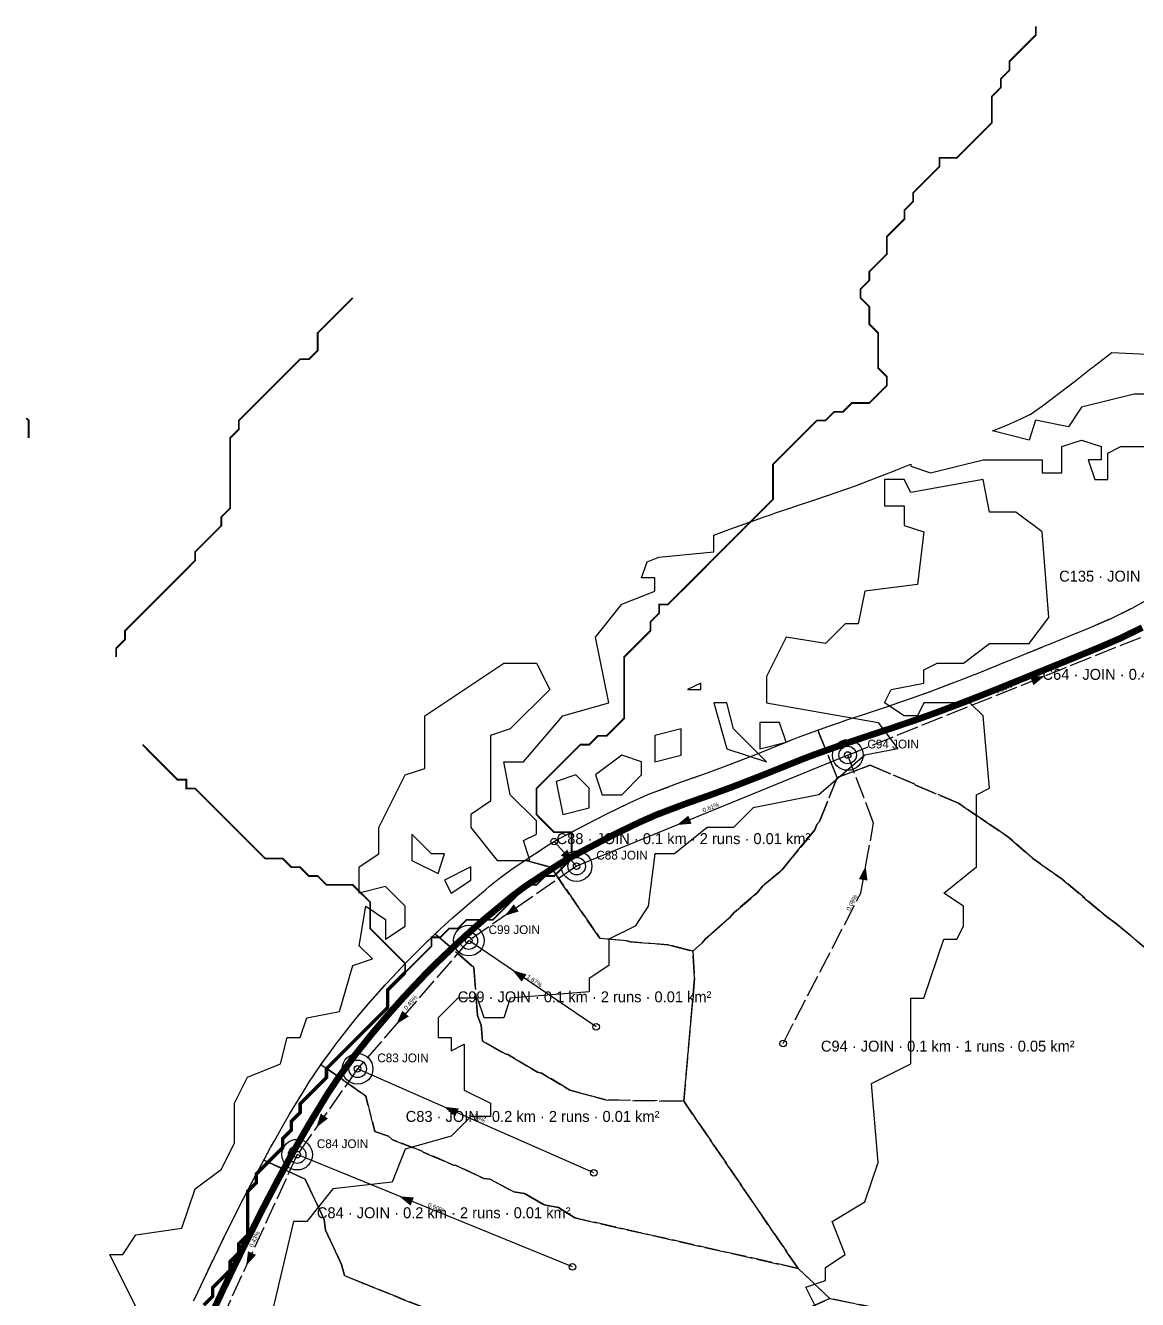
# Model space of a CAD drawing. Header units: metres. Extents: x 442821 to 452274, y 2561971 to 2571293.
# Drawn here: x 449234 to 449742, y 2568303 to 2568885 of the extents above; entities that cross this region are included whole.
import ezdxf
from ezdxf.enums import TextEntityAlignment as Align

# ---------------------------------------------------------------- set-up
doc = ezdxf.new("R2010")
doc.units = ezdxf.units.M
doc.header["$LTSCALE"] = 8
doc.linetypes.add('DASHED', pattern=[1.524, 1.27, -0.254])
for name, color, linetype in [('A_ARROWS', 7, 'Continuous'), ('A_CATCH_LABEL', 7, 'Continuous'), ('A_CATCHMENTS', 7, 'Continuous'), ('A_ENVELOPE', 3, 'Continuous'), ('A_GRADIENT', 8, 'Continuous'), ('A_JUNCTIONS', 8, 'Continuous'), ('A_MAIN_PIPE', 5, 'Continuous'), ('A_OUTLET_LABEL', 7, 'Continuous'), ('A_OUTLETS', 7, 'Continuous'), ('A_RUNS', 7, 'Continuous'), ('A_STREAMS', 5, 'Continuous'), ('A_WADI', 4, 'Continuous')]:
    doc.layers.add(name, color=color, linetype=linetype)

msp = doc.modelspace()

# ---------------------------------------------------------------- linework, layer by layer
at = {"layer": 'A_ARROWS', "color": 4}
for points in [[(449700.01, 2568588.28), (449694.82, 2568584.04), (449693.33, 2568587.75)], [(449403.75, 2568429.18), (449406.43, 2568435.32), (449409.45, 2568432.7)], [(449425.55, 2568391.39), (449432.21, 2568390.64), (449430.6, 2568386.98)]]:
    msp.add_solid(points, dxfattribs=at)
at = {"layer": 'A_ARROWS', "color": 1}
for points in [[(449531.93, 2568520.16), (449537.09, 2568524.44), (449538.61, 2568520.74)], [(449484.7, 2568502.9), (449478.91, 2568506.27), (449481.86, 2568508.97)], [(449367.16, 2568381.97), (449369.21, 2568388.36), (449372.48, 2568386.05)], [(449405.04, 2568350.55), (449411.73, 2568349.99), (449410.22, 2568346.28)]]:
    msp.add_solid(points, dxfattribs=at)
at = {"layer": 'A_ARROWS', "color": 3}
for points in [[(449618.17, 2568501.4), (449618.97, 2568494.75), (449615.04, 2568495.47)], [(449335.13, 2568318.8), (449335.98, 2568325.45), (449339.62, 2568323.79)]]:
    msp.add_solid(points, dxfattribs=at)
at = {"layer": 'A_ARROWS', "color": 2}
for points in [[(449453.27, 2568478.68), (449457.4, 2568483.96), (449459.67, 2568480.67)], [(449456.81, 2568453.83), (449463.23, 2568451.89), (449460.99, 2568448.58)]]:
    msp.add_solid(points, dxfattribs=at)
at = {"layer": 'A_CATCHMENTS', "color": 4, "linetype": 'DASHED'}
msp.add_lwpolyline([(449758.01, 2568453.85), (449732.84, 2568474.92), (449727.55, 2568478.79), (449707.91, 2568495.4), (449694.5, 2568504.88), (449683.54, 2568514.49), (449660.57, 2568530.06), (449640.94, 2568538.39), (449640.29, 2568538.96), (449620.15, 2568547.51), (449605.13, 2568541.81), (449596.25, 2568563.47), (449601.32, 2568565.28), (449605.86, 2568566.9), (449609.14, 2568568), (449616.63, 2568570.5), (449627.24, 2568574.01), (449638.17, 2568577.73), (449648.07, 2568581.29), (449658.4, 2568585.19), (449664.08, 2568587.41), (449667.39, 2568588.7), (449668.72, 2568589.23), (449679.13, 2568593.4), (449689.39, 2568597.56), (449699.74, 2568601.79), (449702.84, 2568603.06), (449711.73, 2568606.68), (449720.41, 2568610.25), (449730.36, 2568614.55), (449739.85, 2568619.2), (449746.12, 2568622.74)], dxfattribs=at)
at = {"layer": 'A_CATCHMENTS', "color": 1, "linetype": 'DASHED'}
msp.add_lwpolyline([(449544.93, 2568468.12), (449543.44, 2568466.35), (449539.15, 2568462.53), (449527.97, 2568465.39), (449510.74, 2568466.81), (449509.1, 2568467.3), (449496.77, 2568468.39), (449474.32, 2568500.87), (449462.6, 2568504.08), (449467.08, 2568507.02), (449473.19, 2568511.04), (449476.63, 2568513), (449479.88, 2568514.85), (449490.72, 2568520.55), (449494.27, 2568522.41), (449500.18, 2568525.42), (449510.56, 2568530.47), (449518.7, 2568534.05), (449530.29, 2568538.45), (449532.27, 2568539.2), (449542.39, 2568542.76), (449546.25, 2568544.17), (449553.26, 2568546.73), (449564.31, 2568551.02), (449567.95, 2568552.43), (449573.86, 2568554.82), (449584.33, 2568559.03), (449589.84, 2568561.17), (449596.25, 2568563.47), (449605.13, 2568541.81), (449597.03, 2568521.74), (449595.83, 2568520.37), (449594.86, 2568517.95), (449584.49, 2568505.16), (449584.11, 2568504.87), (449579.83, 2568499.47), (449571.15, 2568492.36), (449568.56, 2568489.15), (449558.04, 2568480.23), (449556, 2568477.75), (449544.93, 2568468.12)], close=True, dxfattribs=at)
at = {"layer": 'A_CATCHMENTS', "color": 3, "linetype": 'DASHED'}
for points in [[(449649.08, 2568293.95), (449601.79, 2568303.92), (449587.27, 2568317.6), (449535.04, 2568393.99), (449540.02, 2568450.22), (449539.15, 2568462.53), (449539.15, 2568462.53), (449543.44, 2568466.35), (449544.93, 2568468.12), (449556, 2568477.75), (449558.04, 2568480.23), (449568.56, 2568489.15), (449571.15, 2568492.36), (449579.83, 2568499.47), (449584.11, 2568504.87), (449584.49, 2568505.16), (449594.86, 2568517.95), (449595.83, 2568520.37), (449597.03, 2568521.74), (449605.13, 2568541.81), (449620.15, 2568547.51), (449640.29, 2568538.96), (449640.94, 2568538.39), (449660.57, 2568530.06), (449683.54, 2568514.49), (449694.5, 2568504.88), (449707.91, 2568495.4), (449727.55, 2568478.79), (449732.84, 2568474.92), (449758.01, 2568453.85)], [(449311.11, 2568302.72), (449311.79, 2568304.18), (449315.57, 2568312.22), (449320.44, 2568322.4), (449325.39, 2568332.58), (449330.8, 2568343.38), (449332.26, 2568346.31), (449335.6, 2568352.81), (449340.88, 2568362.85), (449343.16, 2568367.05), (449362.02, 2568358.4), (449370.77, 2568339.87), (449371.35, 2568335.1), (449378.75, 2568319.45), (449380.05, 2568314.35), (449390.72, 2568309.9), (449391.13, 2568309.82), (449405.14, 2568304.18), (449405.67, 2568303.85), (449419.17, 2568298.61)]]:
    msp.add_lwpolyline(points, dxfattribs=at)
at = {"layer": 'A_CATCHMENTS', "color": 2, "linetype": 'DASHED'}
msp.add_lwpolyline([(449468.21, 2568407.32), (449454.6, 2568415.26), (449453.44, 2568415.58), (449443.08, 2568421.47), (449442.53, 2568428.74), (449440.83, 2568433.1), (449439.16, 2568455.08), (449421.53, 2568470.38), (449423.95, 2568472.68), (449429.47, 2568477.68), (449432.45, 2568480.38), (449436.98, 2568484.35), (449444.45, 2568490.54), (449446.37, 2568492.14), (449450.14, 2568495.26), (449456.63, 2568500.17), (449462.6, 2568504.08), (449474.32, 2568500.87), (449496.77, 2568468.39), (449509.1, 2568467.3), (449510.74, 2568466.81), (449527.97, 2568465.39), (449539.15, 2568462.53), (449540.02, 2568450.22), (449535.04, 2568393.99), (449499.4, 2568394.55), (449482.98, 2568399.06), (449470.08, 2568406.8), (449468.21, 2568407.32)], close=True, dxfattribs=at)
at = {"layer": 'A_CATCHMENTS', "color": 4, "linetype": 'DASHED'}
msp.add_lwpolyline([(449439.16, 2568455.08), (449440.83, 2568433.1), (449442.53, 2568428.74), (449443.08, 2568421.47), (449453.44, 2568415.58), (449454.6, 2568415.26), (449468.21, 2568407.32), (449470.08, 2568406.8), (449482.98, 2568399.06), (449499.4, 2568394.55), (449535.04, 2568393.99), (449587.27, 2568317.6), (449485.22, 2568340.66), (449477.78, 2568345.39), (449471.34, 2568346.6), (449462.23, 2568351.88), (449457.48, 2568352.6), (449446.66, 2568358.31), (449443.65, 2568358.66), (449431.05, 2568364.68), (449429.84, 2568364.78), (449415.97, 2568370.76), (449415.51, 2568371.17), (449401.97, 2568376.4), (449400.09, 2568377.95), (449393.94, 2568380.07), (449389.78, 2568396.35), (449369.3, 2568410.78), (449373.46, 2568416.44), (449376.52, 2568420.59), (449377.27, 2568421.62), (449382.25, 2568427.84), (449385, 2568431.27), (449391.94, 2568439.5), (449399.6, 2568448.13), (449407.98, 2568457.03), (449409.18, 2568458.3), (449415.63, 2568464.75), (449421.53, 2568470.38), (449439.16, 2568455.08)], close=True, dxfattribs=at)
at = {"layer": 'A_CATCHMENTS', "color": 1, "linetype": 'DASHED'}
msp.add_lwpolyline([(449419.17, 2568298.61), (449405.67, 2568303.85), (449405.14, 2568304.18), (449391.13, 2568309.82), (449390.72, 2568309.9), (449380.05, 2568314.35), (449378.75, 2568319.45), (449371.35, 2568335.1), (449370.77, 2568339.87), (449362.02, 2568358.4), (449362.02, 2568358.4), (449343.16, 2568367.05), (449346.31, 2568372.85), (449348.01, 2568375.85), (449351.89, 2568382.76), (449354.95, 2568388.04), (449361.28, 2568398.43), (449363.75, 2568402.47), (449369.2, 2568410.64), (449369.3, 2568410.78), (449389.78, 2568396.35), (449393.94, 2568380.07), (449400.09, 2568377.95), (449401.97, 2568376.4), (449415.51, 2568371.17), (449415.97, 2568370.76), (449429.84, 2568364.78), (449431.05, 2568364.68), (449443.65, 2568358.66), (449446.66, 2568358.31), (449457.48, 2568352.6), (449462.23, 2568351.88), (449471.34, 2568346.6), (449477.78, 2568345.39), (449485.22, 2568340.66), (449587.27, 2568317.6), (449601.79, 2568303.92), (449556.9, 2568283.55)], dxfattribs=at)
at = {"layer": 'A_CATCHMENTS', "color": 2, "linetype": 'DASHED'}
msp.add_lwpolyline([(449556.9, 2568283.55), (449601.79, 2568303.92), (449649.08, 2568293.95)], dxfattribs=at)
at = {"layer": 'A_ENVELOPE', "color": 3}
msp.add_lwpolyline([(449311.11, 2568302.72), (449311.79, 2568304.18), (449315.57, 2568312.22), (449320.44, 2568322.4), (449325.39, 2568332.58), (449330.8, 2568343.38), (449332.26, 2568346.31), (449335.6, 2568352.81), (449340.88, 2568362.85), (449346.31, 2568372.85), (449348.01, 2568375.85), (449351.89, 2568382.76), (449354.95, 2568388.04), (449361.28, 2568398.43), (449363.75, 2568402.47), (449369.2, 2568410.64), (449373.46, 2568416.44), (449376.52, 2568420.59), (449377.27, 2568421.62), (449382.25, 2568427.84), (449385, 2568431.27), (449391.94, 2568439.5), (449399.6, 2568448.13), (449407.98, 2568457.03), (449409.18, 2568458.3), (449415.63, 2568464.75), (449423.95, 2568472.68), (449429.47, 2568477.68), (449432.45, 2568480.38), (449436.98, 2568484.35), (449444.45, 2568490.54), (449446.37, 2568492.14), (449450.14, 2568495.26), (449456.63, 2568500.17), (449467.08, 2568507.02), (449473.19, 2568511.04), (449476.63, 2568513), (449479.88, 2568514.85), (449490.72, 2568520.55), (449494.27, 2568522.41), (449500.18, 2568525.42), (449510.56, 2568530.47), (449518.7, 2568534.05), (449530.29, 2568538.45), (449532.27, 2568539.2), (449542.39, 2568542.76), (449546.25, 2568544.17), (449553.26, 2568546.73), (449564.31, 2568551.02), (449567.95, 2568552.43), (449573.86, 2568554.82), (449584.33, 2568559.03), (449589.84, 2568561.17), (449601.32, 2568565.28), (449605.86, 2568566.9), (449609.14, 2568568), (449616.63, 2568570.5), (449627.24, 2568574.01), (449638.17, 2568577.73), (449648.07, 2568581.29), (449658.4, 2568585.19), (449664.08, 2568587.41), (449667.39, 2568588.7), (449668.72, 2568589.23), (449679.13, 2568593.4), (449689.39, 2568597.56), (449699.74, 2568601.79), (449702.84, 2568603.06), (449711.73, 2568606.68), (449720.41, 2568610.25), (449730.36, 2568614.55), (449739.85, 2568619.2), (449746.12, 2568622.74)], dxfattribs=at)
at = {"layer": 'A_JUNCTIONS'}
for centre in [(449609.94, 2568552.13), (449475.86, 2568512.56), (449486.1, 2568501.37), (449436.87, 2568467.34), (449495.01, 2568427.95), (449580.42, 2568420.39), (449386.04, 2568408.77), (449358.42, 2568369.56), (449493.97, 2568361.3), (449484.25, 2568318.27)]:
    msp.add_circle(centre, 1.5, dxfattribs=at)
at = {"layer": 'A_MAIN_PIPE', "color": 5, "const_width": 3}
for points in [[(449744.51, 2568610.34), (449734.55, 2568605.47), (449724.29, 2568601.03), (449715.51, 2568597.43), (449706.63, 2568593.8), (449703.52, 2568592.53), (449693.16, 2568588.3), (449682.87, 2568584.12), (449672.41, 2568579.93), (449671.04, 2568579.39), (449667.72, 2568578.09)], [(449667.72, 2568578.09), (449661.99, 2568575.85), (449651.53, 2568571.9), (449641.48, 2568568.29), (449630.42, 2568564.53), (449619.78, 2568561.01), (449612.31, 2568558.51), (449609.13, 2568557.45), (449604.69, 2568555.86), (449593.33, 2568551.8), (449588.01, 2568549.73), (449577.6, 2568545.54), (449571.63, 2568543.13), (449567.93, 2568541.69), (449556.78, 2568537.37), (449549.68, 2568534.78), (449545.77, 2568533.35), (449535.7, 2568529.8), (449533.83, 2568529.1), (449522.49, 2568524.79), (449514.77, 2568521.39), (449504.64, 2568516.47), (449498.86, 2568513.53), (449495.37, 2568511.7), (449484.68, 2568506.07), (449481.58, 2568504.31), (449478.41, 2568502.5), (449472.57, 2568498.67), (449462.4, 2568491.99), (449456.35, 2568487.42), (449452.76, 2568484.44), (449450.83, 2568482.84), (449443.46, 2568476.74), (449439.1, 2568472.92), (449436.18, 2568470.27), (449430.76, 2568465.36), (449422.61, 2568457.59), (449416.36, 2568451.33), (449415.26, 2568450.17), (449406.98, 2568441.38), (449399.51, 2568432.95), (449392.72, 2568424.92), (449390.06, 2568421.59), (449385.21, 2568415.53), (449384.57, 2568414.67), (449381.52, 2568410.51), (449377.39, 2568404.91), (449372.18, 2568397.09), (449369.82, 2568393.22), (449363.55, 2568382.93), (449360.58, 2568377.8), (449356.72, 2568370.95), (449355.07, 2568368.01), (449349.7, 2568358.13), (449344.47, 2568348.2), (449341.18, 2568341.79), (449339.74, 2568338.91), (449334.36, 2568328.15), (449329.44, 2568318.06), (449324.61, 2568307.94), (449320.85, 2568299.94)]]:
    msp.add_lwpolyline(points, dxfattribs=at)
at = {"layer": 'A_OUTLETS', "color": 5}
for centre, radius in [((449609.94, 2568552.13), 7), ((449609.94, 2568552.13), 4), ((449486.1, 2568501.37), 7), ((449486.1, 2568501.37), 4), ((449436.87, 2568467.34), 7), ((449436.87, 2568467.34), 4), ((449386.04, 2568408.77), 7), ((449386.04, 2568408.77), 4), ((449358.42, 2568369.56), 7), ((449358.42, 2568369.56), 4)]:
    msp.add_circle(centre, radius, dxfattribs=at)
at = {"layer": 'A_RUNS', "color": 4, "linetype": 'DASHED'}
for points in [[(449609.94, 2568552.13), (449753.88, 2568609.9)], [(449436.87, 2568467.34), (449386.04, 2568408.77)]]:
    msp.add_lwpolyline(points, dxfattribs=at)
at = {"layer": 'A_RUNS', "color": 1}
for points in [[(449609.94, 2568552.13), (449486.1, 2568501.37)], [(449475.86, 2568512.56), (449486.1, 2568501.37)], [(449484.25, 2568318.27), (449358.42, 2568369.56)]]:
    msp.add_lwpolyline(points, dxfattribs=at)
at = {"layer": 'A_RUNS', "color": 3, "linetype": 'DASHED'}
for points in [[(449580.42, 2568420.39), (449615.88, 2568489.01), (449621.77, 2568520.94), (449609.94, 2568552.13)], [(449358.42, 2568369.56), (449322.39, 2568291.03)]]:
    msp.add_lwpolyline(points, dxfattribs=at)
at = {"layer": 'A_RUNS', "color": 2, "linetype": 'DASHED'}
msp.add_lwpolyline([(449486.1, 2568501.37), (449436.87, 2568467.34)], dxfattribs=at)
at = {"layer": 'A_RUNS', "color": 2}
msp.add_lwpolyline([(449495.01, 2568427.95), (449436.87, 2568467.34)], dxfattribs=at)
at = {"layer": 'A_RUNS', "color": 1, "linetype": 'DASHED'}
msp.add_lwpolyline([(449386.04, 2568408.77), (449358.42, 2568369.56)], dxfattribs=at)
at = {"layer": 'A_RUNS', "color": 4}
msp.add_lwpolyline([(449493.97, 2568361.3), (449386.04, 2568408.77)], dxfattribs=at)
at = {"layer": 'A_STREAMS', "color": 5}
for points, const_width in [([(449695.85, 2568884.98), (449695.85, 2568880.98), (449691.85, 2568876.98), (449687.85, 2568872.98), (449683.85, 2568868.98), (449683.85, 2568864.97), (449679.85, 2568860.97), (449679.85, 2568856.97), (449675.84, 2568852.97), (449675.84, 2568848.97), (449675.84, 2568844.97), (449675.84, 2568840.97), (449671.84, 2568836.96), (449667.84, 2568832.96), (449663.84, 2568828.96), (449659.84, 2568824.96), (449655.84, 2568824.96), (449651.84, 2568824.96), (449651.84, 2568820.96), (449647.84, 2568816.96), (449643.84, 2568812.96), (449639.84, 2568808.95), (449639.84, 2568804.95), (449635.84, 2568800.95), (449635.84, 2568796.95), (449631.84, 2568792.95), (449627.84, 2568788.95), (449627.84, 2568784.95), (449627.84, 2568780.94), (449623.84, 2568776.94), (449619.84, 2568772.94), (449619.84, 2568768.94), (449615.84, 2568764.94), (449615.84, 2568760.94), (449619.84, 2568756.94), (449619.84, 2568752.93), (449619.84, 2568748.93), (449623.84, 2568744.93), (449623.84, 2568740.93), (449623.84, 2568736.93), (449623.84, 2568732.93), (449623.84, 2568728.93), (449627.84, 2568724.92), (449627.84, 2568720.92), (449623.84, 2568716.92), (449619.84, 2568712.92), (449615.84, 2568712.92), (449611.84, 2568712.92), (449607.84, 2568708.92), (449603.83, 2568708.92), (449599.83, 2568704.92), (449595.83, 2568704.92), (449591.83, 2568700.92), (449587.83, 2568696.92), (449583.83, 2568692.91), (449579.83, 2568688.91), (449575.83, 2568684.91), (449575.83, 2568680.91), (449575.83, 2568676.91), (449575.83, 2568672.91), (449575.83, 2568668.91), (449571.83, 2568664.9), (449567.83, 2568660.9), (449563.83, 2568656.9), (449559.83, 2568652.9), (449555.83, 2568648.9), (449551.83, 2568644.9), (449547.83, 2568640.9), (449543.83, 2568636.89), (449539.83, 2568632.89), (449535.83, 2568628.89), (449531.82, 2568624.89), (449527.82, 2568620.89), (449523.82, 2568620.89), (449523.82, 2568616.89), (449519.82, 2568612.89), (449519.82, 2568608.88), (449515.82, 2568604.88), (449511.82, 2568600.88), (449507.82, 2568596.88), (449507.82, 2568592.88), (449507.82, 2568588.88), (449507.82, 2568584.88), (449507.82, 2568580.87), (449507.82, 2568576.87), (449507.82, 2568572.87), (449507.82, 2568568.87), (449503.82, 2568564.87), (449499.82, 2568560.87), (449495.82, 2568560.87), (449491.82, 2568556.87), (449487.82, 2568556.87), (449483.82, 2568552.86), (449479.82, 2568548.86), (449475.82, 2568544.86), (449471.82, 2568540.86), (449467.82, 2568536.86), (449467.82, 2568532.86), (449467.82, 2568528.86), (449467.82, 2568524.86), (449471.82, 2568520.85), (449475.82, 2568516.85), (449479.82, 2568516.85), (449483.82, 2568516.85), (449483.82, 2568512.85), (449483.82, 2568508.85), (449483.82, 2568504.85), (449479.82, 2568500.85), (449475.82, 2568496.85), (449471.82, 2568496.85), (449467.82, 2568492.84), (449463.82, 2568492.84), (449459.81, 2568488.84), (449455.81, 2568484.84), (449451.81, 2568480.84), (449447.81, 2568476.84), (449443.81, 2568476.84), (449439.81, 2568476.84), (449435.81, 2568476.84), (449431.81, 2568472.84), (449427.81, 2568472.84), (449423.81, 2568468.84), (449419.81, 2568468.84), (449419.81, 2568464.83), (449415.81, 2568460.83), (449411.81, 2568456.83), (449407.81, 2568452.83)], 0.8), ([(449383.8, 2568760.94), (449379.8, 2568756.94), (449375.8, 2568752.93), (449371.8, 2568748.93), (449367.8, 2568744.93), (449367.8, 2568740.93), (449367.8, 2568736.93), (449363.8, 2568732.93), (449359.8, 2568732.93), (449355.8, 2568728.93), (449351.8, 2568724.92), (449347.8, 2568720.92), (449343.8, 2568716.92), (449339.8, 2568712.92), (449335.8, 2568708.92), (449331.8, 2568704.92), (449331.8, 2568700.92), (449327.8, 2568696.92), (449327.8, 2568692.91), (449327.8, 2568688.91), (449327.8, 2568684.91), (449327.8, 2568680.91), (449327.8, 2568676.91), (449327.8, 2568672.91), (449327.8, 2568668.91), (449327.8, 2568664.9), (449323.8, 2568660.9), (449323.8, 2568656.9), (449319.8, 2568652.9), (449315.8, 2568648.9), (449311.79, 2568644.9), (449311.79, 2568640.9), (449307.79, 2568636.89), (449303.79, 2568632.89), (449299.79, 2568628.89), (449295.79, 2568624.89), (449291.79, 2568620.89), (449287.79, 2568616.89), (449283.79, 2568612.89), (449279.79, 2568608.88), (449279.79, 2568604.88), (449275.79, 2568600.88), (449275.79, 2568596.88)], 0.8), ([(449234.71, 2568705.99), (449235.78, 2568704.92), (449235.78, 2568700.92), (449235.78, 2568696.92)], 0.8), ([(449287.79, 2568556.87), (449291.79, 2568552.86), (449295.79, 2568548.86), (449299.79, 2568544.86), (449303.79, 2568540.86), (449307.79, 2568540.86), (449307.79, 2568536.86), (449311.79, 2568536.86), (449315.8, 2568532.86), (449319.8, 2568528.86), (449323.8, 2568524.86), (449327.8, 2568520.85), (449331.8, 2568516.85), (449335.8, 2568512.85), (449339.8, 2568508.85), (449343.8, 2568504.85), (449347.8, 2568504.85), (449351.8, 2568504.85), (449355.8, 2568500.85), (449359.8, 2568500.85), (449363.8, 2568496.85), (449367.8, 2568496.85), (449371.8, 2568492.84), (449375.8, 2568492.84), (449379.8, 2568492.84), (449383.8, 2568492.84), (449387.8, 2568488.84), (449391.81, 2568484.84), (449391.81, 2568480.84), (449391.81, 2568476.84), (449391.81, 2568472.84), (449395.81, 2568468.84), (449399.81, 2568464.83), (449403.81, 2568460.83), (449407.81, 2568456.83), (449407.81, 2568452.83)], 0.8), ([(449407.81, 2568452.83), (449403.81, 2568448.83), (449399.81, 2568444.83), (449399.81, 2568440.83), (449399.81, 2568436.82), (449395.81, 2568432.82), (449391.81, 2568428.82), (449387.8, 2568424.82), (449383.8, 2568420.82), (449379.8, 2568416.82), (449375.8, 2568412.82), (449371.8, 2568408.81), (449371.8, 2568404.81), (449367.8, 2568400.81), (449363.8, 2568396.81), (449359.8, 2568392.81), (449359.8, 2568388.81), (449355.8, 2568384.81), (449355.8, 2568380.8), (449351.8, 2568376.8), (449351.8, 2568372.8), (449347.8, 2568368.8), (449343.8, 2568364.8), (449339.8, 2568360.8), (449339.8, 2568356.8), (449335.8, 2568352.8), (449335.8, 2568348.79), (449335.8, 2568344.79), (449335.8, 2568340.79), (449335.8, 2568336.79), (449335.8, 2568332.79), (449331.8, 2568328.79), (449331.8, 2568324.79), (449327.8, 2568320.78), (449327.8, 2568316.78), (449323.8, 2568312.78), (449319.8, 2568308.78), (449319.8, 2568304.78), (449315.8, 2568300.78)], 1.6)]:
    msp.add_lwpolyline(points, dxfattribs=dict(at, const_width=const_width))
at = {"layer": 'A_WADI', "color": 4}
for points in [[(449752.8, 2568717.01), (449740.8, 2568717.01), (449716.8, 2568711.01), (449710.8, 2568702.01), (449695.8, 2568705.01), (449692.8, 2568696.01), (449676.15, 2568700.18), (449681.57, 2568702.4), (449688.5, 2568705.4), (449693.22, 2568707.71), (449693.28, 2568707.74), (449698.98, 2568711.59), (449705.93, 2568716.89), (449706.55, 2568717.36), (449710.38, 2568720.33), (449713.39, 2568722.67), (449721.05, 2568728.62), (449722.34, 2568729.62), (449722.66, 2568729.86), (449730.6, 2568735.97), (449749.8, 2568735.01)], [(449284.8, 2568300.01), (449272.8, 2568324.01), (449278.8, 2568324.01), (449284.8, 2568333.01), (449305.8, 2568336.01), (449311.8, 2568354.01), (449323.8, 2568363.01), (449329.8, 2568375.01), (449329.8, 2568393.01), (449335.8, 2568405.01), (449350.8, 2568411.01), (449353.8, 2568423.01), (449359.8, 2568423.01), (449362.8, 2568432.01), (449377.8, 2568435.01), (449383.8, 2568456.01), (449392.8, 2568459.01), (449386.8, 2568465.01), (449389.8, 2568483.01), (449398.8, 2568477.01), (449398.8, 2568468.01), (449407.8, 2568474.01), (449407.8, 2568483.01), (449398.8, 2568492.01), (449386.8, 2568489.01), (449386.8, 2568501.01), (449395.8, 2568507.01), (449395.8, 2568519.01), (449407.8, 2568543.01), (449416.8, 2568546.01), (449416.8, 2568570.01), (449452.8, 2568594.01), (449467.8, 2568594.01), (449473.8, 2568582.01), (449455.8, 2568564.01), (449446.8, 2568561.01), (449446.8, 2568531.01), (449437.8, 2568525.01), (449437.8, 2568519.01), (449449.8, 2568504.01), (449464.8, 2568504.01), (449461.8, 2568513.01), (449467.8, 2568516.01), (449467.8, 2568522.01), (449455.8, 2568534.01), (449452.8, 2568549.01), (449461.8, 2568549.01), (449479.8, 2568570.01), (449500.8, 2568576.01), (449494.8, 2568606.01), (449506.8, 2568621.01), (449521.8, 2568627.01), (449521.8, 2568633.01), (449515.8, 2568633.01), (449518.27, 2568640.42), (449523.63, 2568642.5), (449548.8, 2568645.01), (449548.8, 2568645.01), (449548.8, 2568652.51), (449553.65, 2568654.39), (449556.16, 2568655.33), (449567.64, 2568659.44), (449572.18, 2568661.06), (449574.16, 2568661.74), (449577.43, 2568662.84), (449584.92, 2568665.34), (449585.24, 2568665.45), (449595.45, 2568668.82), (449605.16, 2568672.13), (449613.5, 2568675.12), (449622.52, 2568678.53), (449627.63, 2568680.53), (449630.94, 2568681.83), (449631.9, 2568682.2), (449638.8, 2568684.97), (449638.8, 2568684.01), (449647.8, 2568681.01), (449671.8, 2568687.01), (449698.8, 2568687.01), (449698.8, 2568681.01), (449707.8, 2568681.01), (449707.8, 2568693.01), (449716.8, 2568696.01), (449725.8, 2568693.01), (449725.8, 2568687.01), (449719.8, 2568687.01), (449722.8, 2568678.01), (449728.8, 2568678.01), (449728.8, 2568690.01), (449734.8, 2568693.01), (449752.8, 2568693.01)], [(449599.8, 2568291.01), (449590.8, 2568309.01), (449599.8, 2568312.01), (449599.8, 2568318.01), (449608.8, 2568324.01), (449602.8, 2568339.01), (449617.8, 2568348.01), (449623.8, 2568366.01), (449620.8, 2568402.01), (449638.8, 2568411.01), (449638.8, 2568441.01), (449644.8, 2568441.01), (449653.8, 2568468.01), (449659.8, 2568468.01), (449662.8, 2568474.01), (449662.8, 2568483.01), (449653.8, 2568489.01), (449668.8, 2568501.01), (449668.8, 2568534.01), (449674.8, 2568537.01), (449671.8, 2568570.01), (449665.8, 2568576.01), (449644.8, 2568576.01), (449641.8, 2568570.01), (449635.8, 2568570.01), (449626.8, 2568576.01), (449629.8, 2568582.01), (449644.8, 2568585.01), (449644.8, 2568591.01), (449650.8, 2568594.01), (449662.8, 2568594.01), (449674.8, 2568603.01), (449692.8, 2568603.01), (449701.8, 2568615.01), (449698.8, 2568654.01), (449686.8, 2568663.01), (449674.8, 2568663.01), (449671.8, 2568678.01), (449638.8, 2568672.01), (449635.8, 2568678.01), (449626.8, 2568678.01), (449626.8, 2568666.01), (449626.8, 2568666.01), (449635.8, 2568666.01), (449635.8, 2568657.01), (449644.8, 2568654.01), (449641.8, 2568630.01), (449617.8, 2568627.01), (449614.8, 2568612.01), (449608.8, 2568612.01), (449599.8, 2568603.01), (449581.8, 2568606.01), (449572.8, 2568588.01), (449572.8, 2568576.01), (449623.8, 2568567.01), (449632.8, 2568555.01), (449617.8, 2568552.01), (449596.8, 2568534.01), (449566.8, 2568528.01), (449557.8, 2568519.01), (449545.8, 2568519.01), (449530.8, 2568507.01), (449521.8, 2568507.01), (449518.8, 2568483.01), (449512.8, 2568474.01), (449500.8, 2568468.01), (449500.8, 2568456.01), (449491.8, 2568450.01), (449491.8, 2568444.01), (449455.8, 2568441.01), (449452.8, 2568432.01), (449443.8, 2568432.01), (449440.8, 2568441.01), (449431.8, 2568441.01), (449422.8, 2568432.01), (449422.8, 2568423.01), (449428.8, 2568423.01), (449428.8, 2568417.01), (449434.8, 2568420.01), (449434.8, 2568399.01), (449446.8, 2568393.01), (449446.8, 2568387.01), (449437.8, 2568387.01), (449428.8, 2568378.01), (449407.8, 2568372.01), (449401.8, 2568357.01), (449374.8, 2568354.01), (449362.8, 2568339.01), (449356.8, 2568339.01), (449344.8, 2568288.01)]]:
    msp.add_lwpolyline(points, dxfattribs=at)
for points in [[(449542.8, 2568582.01), (449542.8, 2568585.01), (449536.8, 2568582.01), (449542.8, 2568582.01)], [(449554.8, 2568555.01), (449572.8, 2568549.01), (449557.8, 2568564.01), (449554.8, 2568576.01), (449548.8, 2568576.01), (449554.8, 2568555.01)], [(449521.8, 2568549.01), (449533.8, 2568552.01), (449533.8, 2568564.01), (449521.8, 2568561.01), (449521.8, 2568549.01)], [(449569.8, 2568555.01), (449581.8, 2568558.01), (449578.8, 2568567.01), (449569.8, 2568567.01), (449569.8, 2568555.01)], [(449494.8, 2568543.01), (449497.8, 2568534.01), (449506.8, 2568534.01), (449515.8, 2568543.01), (449515.8, 2568549.01), (449506.8, 2568552.01), (449494.8, 2568543.01)], [(449476.8, 2568540.01), (449479.8, 2568525.01), (449491.8, 2568528.01), (449491.8, 2568537.01), (449485.8, 2568543.01), (449476.8, 2568540.01)], [(449410.8, 2568504.01), (449422.8, 2568498.01), (449425.8, 2568507.01), (449419.8, 2568507.01), (449410.8, 2568516.01), (449410.8, 2568504.01)], [(449428.8, 2568489.01), (449437.8, 2568495.01), (449437.8, 2568501.01), (449425.8, 2568495.01), (449428.8, 2568489.01)]]:
    msp.add_lwpolyline(points, close=True, dxfattribs=at)

# ---------------------------------------------------------------- texts
at = {"layer": 'A_CATCH_LABEL', "color": 1}
for s, p in [('C135 · JOIN · 0.0 km · 1 runs · 0.00 km²', (449766.37, 2568633.83)), ('C88 · JOIN · 0.1 km · 2 runs · 0.01 km²', (449534.92, 2568513.92)), ('C84 · JOIN · 0.2 km · 2 runs · 0.01 km²', (449425.39, 2568343.03))]:
    msp.add_text(s, height=5, dxfattribs=at).set_placement(p, align=Align.MIDDLE_CENTER)
at = {"layer": 'A_CATCH_LABEL', "color": 4}
for s, p in [('C64 · JOIN · 0.4 km · 2 runs · 0.03 km²', (449756.9, 2568588.97)), ('C83 · JOIN · 0.2 km · 2 runs · 0.01 km²', (449465.98, 2568387.03))]:
    msp.add_text(s, height=5, dxfattribs=at).set_placement(p, align=Align.MIDDLE_CENTER)
at = {"layer": 'A_CATCH_LABEL', "color": 2}
msp.add_text('C99 · JOIN · 0.1 km · 2 runs · 0.01 km²', height=5, dxfattribs=at).set_placement((449489.72, 2568441.66), align=Align.MIDDLE_CENTER)
at = {"layer": 'A_CATCH_LABEL', "color": 3}
msp.add_text('C94 · JOIN · 0.1 km · 1 runs · 0.05 km²', height=5, dxfattribs=at).set_placement((449655.66, 2568419.14), align=Align.MIDDLE_CENTER)
at = {"layer": 'A_GRADIENT', "color": 4}
for s, rotation, p in [('0.18%', 21.86584, (449681.91, 2568581.01)), ('0.45%', 49.04895, (449411.45, 2568438.05)), ('0.78%', 336.25991, (449440.01, 2568385.03))]:
    msp.add_text(s, height=2, rotation=rotation, dxfattribs=at).set_placement(p, align=Align.BOTTOM_CENTER)
at = {"layer": 'A_GRADIENT', "color": 1}
for s, rotation, p in [('0.61%', 22.28701, (449548.02, 2568526.75)), ('0.60%', 337.82415, (449421.33, 2568343.91))]:
    msp.add_text(s, height=2, rotation=rotation, dxfattribs=at).set_placement(p, align=Align.BOTTOM_CENTER)
at = {"layer": 'A_GRADIENT', "color": 3}
for s, rotation, p in [('0.08%', 62.66603, (449613.26, 2568483.94)), ('0.43%', 65.35499, (449340.4, 2568330.29))]:
    msp.add_text(s, height=2, rotation=rotation, dxfattribs=at).set_placement(p, align=Align.BOTTOM_CENTER)
at = {"layer": 'A_GRADIENT', "color": 2}
msp.add_text('1.67%', height=2, rotation=325.88244, dxfattribs=at).set_placement((449465.94, 2568447.65), align=Align.BOTTOM_CENTER)
at = {"layer": 'A_OUTLET_LABEL', "color": 5}
for s, p in [('C94 JOIN', (449618.94, 2568555.13)), ('C88 JOIN', (449495.1, 2568504.37)), ('C99 JOIN', (449445.87, 2568470.34)), ('C83 JOIN', (449395.04, 2568411.77)), ('C84 JOIN', (449367.42, 2568372.56))]:
    msp.add_text(s, height=4, dxfattribs=at).set_placement(p)

doc.saveas('drawing.dxf')
